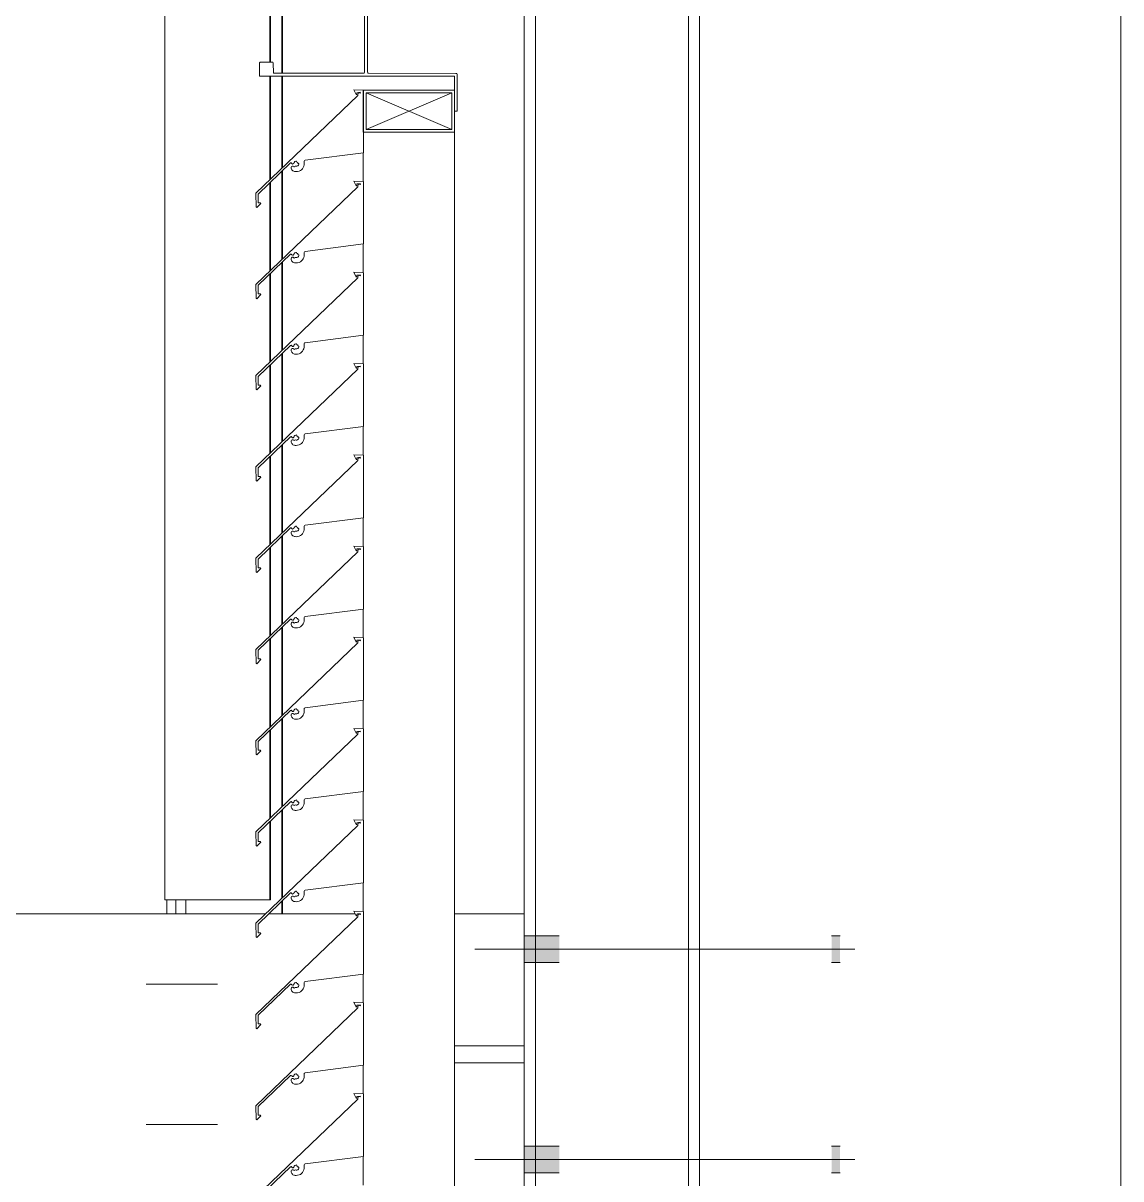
# Model space of a CAD drawing. Header units: millimetres. Extents: x -220592 to 404889, y -217665 to 38245.
# Drawn here: x -985.83 to -978.01, y -1248.78 to -1240.55 of the extents above; entities that cross this region are included whole.
import ezdxf

# ---------------------------------------------------------------- set-up
doc = ezdxf.new("R2010")
doc.units = ezdxf.units.MM
doc.linetypes.add('XKITLINE00', pattern=[0])
doc.linetypes.add('XKITLINE02', pattern=[4, 2, -2])
doc.layers.add('000 - 0_HIDE_OBJ_FRAMING_DEF_SUB_1', color=7, linetype='Continuous')
doc.layers.add('Part', color=7, linetype='Continuous', lineweight=0)

# ---------------------------------------------------------------- blocks, each defined once
blk = doc.blocks.new('*A13471')
at = {"layer": '000 - 0_HIDE_OBJ_FRAMING_DEF_SUB_1', "color": 7, "linetype": 'XKITLINE00', "lineweight": 0}
blk.add_line((-166.903352, 154.690792), (-166.903352, 182.690792), dxfattribs=at)
blk = doc.blocks.new('*A13473')
at = {"layer": '000 - 0_HIDE_OBJ_FRAMING_DEF_SUB_1', "color": 7, "linetype": 'XKITLINE00', "lineweight": 0}
blk.add_line((-166.903357, 154.690792), (-166.903355, 182.690792), dxfattribs=at)
blk = doc.blocks.new('*A14013')
at = {"layer": 'Part', "color": 7, "linetype": 'XKITLINE00', "lineweight": 0}
for p, q in [((-171.648652, 154.556249), (-171.648652, 167.756135)), ((-172.298652, 167.406131), (-172.298652, 167.610427)), ((-172.298652, 166.756131), (-172.298652, 166.960427)), ((-172.298652, 166.106131), (-172.298652, 166.310427)), ((-172.298652, 165.456131), (-172.298652, 165.660427)), ((-172.298652, 164.806131), (-172.298652, 165.010427)), ((-172.298652, 164.156131), (-172.298652, 164.360427)), ((-172.298652, 163.506131), (-172.298652, 163.710427)), ((-172.298652, 162.856131), (-172.298652, 163.060427)), ((-172.298652, 162.206131), (-172.298652, 162.410427)), ((-172.298652, 161.556131), (-172.298652, 161.760427)), ((-172.298652, 160.906131), (-172.298652, 161.110427)), ((-172.298652, 160.256131), (-172.298652, 160.460427))]:
    blk.add_line(p, q, dxfattribs=at)
blk = doc.blocks.new('*A14015')
at = {"layer": '000 - 0_HIDE_OBJ_FRAMING_DEF_SUB_1', "color": 7, "linetype": 'XKITLINE00', "lineweight": 0}
for p, q in [((-173.713199, 162.288511), (-173.713199, 175.088511)), ((-172.87913, 168.176245), (-172.87913, 169.136174)), ((-172.873025, 168.176244), (-172.873025, 169.136166)), ((-172.964598, 168.256119), (-172.964598, 169.056845)), ((-172.958493, 168.256174), (-172.958493, 169.056899)), ((-172.964598, 167.417389), (-172.964598, 168.15626)), ((-172.958493, 167.42325), (-172.958493, 168.156259)), ((-172.87913, 167.499453), (-172.87913, 168.156245)), ((-172.873025, 167.505315), (-172.873025, 168.156244)), ((-172.87913, 166.849453), (-172.87913, 167.478347)), ((-172.873025, 166.855315), (-172.873025, 167.484198)), ((-172.964598, 166.767389), (-172.964598, 167.396435)), ((-172.958493, 166.77325), (-172.958493, 167.402286)), ((-172.87913, 166.199453), (-172.87913, 166.828347)), ((-172.873025, 166.205315), (-172.873025, 166.834198)), ((-172.964598, 166.117389), (-172.964598, 166.746435)), ((-172.958493, 166.12325), (-172.958493, 166.752286)), ((-172.87913, 165.549453), (-172.87913, 166.178347)), ((-172.873025, 165.555315), (-172.873025, 166.184198)), ((-172.964598, 165.467389), (-172.964598, 166.096435)), ((-172.958493, 165.47325), (-172.958493, 166.102286)), ((-172.87913, 164.899453), (-172.87913, 165.528347)), ((-172.873025, 164.905315), (-172.873025, 165.534198)), ((-172.964598, 164.817389), (-172.964598, 165.446435)), ((-172.958493, 164.82325), (-172.958493, 165.452286)), ((-172.87913, 164.249453), (-172.87913, 164.878347)), ((-172.873025, 164.255315), (-172.873025, 164.884198)), ((-172.964598, 164.167389), (-172.964598, 164.796435)), ((-172.958493, 164.17325), (-172.958493, 164.802286)), ((-172.87913, 163.599453), (-172.87913, 164.228347)), ((-172.873025, 163.605315), (-172.873025, 164.234198)), ((-172.964598, 163.517389), (-172.964598, 164.146435)), ((-172.958493, 163.52325), (-172.958493, 164.152286)), ((-172.873025, 162.955315), (-172.873025, 163.584198)), ((-172.958493, 162.87325), (-172.958493, 163.502286)), ((-172.87913, 162.949453), (-172.87913, 163.578347)), ((-172.964598, 162.867389), (-172.964598, 163.496435)), ((-172.87913, 162.299453), (-172.87913, 162.928347)), ((-172.873025, 162.305315), (-172.873025, 162.934198)), ((-172.964598, 162.288511), (-172.964598, 162.846435)), ((-172.958493, 162.288511), (-172.958493, 162.852286)), ((-172.958493, 162.288511), (-173.713199, 162.288511)), ((-173.697937, 162.188511), (-173.697937, 162.288511)), ((-173.633058, 162.188511), (-173.633058, 162.288511)), ((-173.562852, 162.188511), (-173.562852, 162.288511)), ((-172.87913, 162.188511), (-172.87913, 162.278347)), ((-172.873025, 162.188511), (-172.873025, 162.284198))]:
    blk.add_line(p, q, dxfattribs=at)
blk = doc.blocks.new('*A14016')
at = {"layer": '000 - 0_HIDE_OBJ_FRAMING_DEF_SUB_1', "color": 7, "linetype": 'XKITLINE02', "lineweight": 0}
for p, q in [((-173.845266, 161.688511), (-173.366949, 161.688511)), ((-173.814916, 161.688511), (-173.336599, 161.688511))]:
    blk.add_line(p, q, dxfattribs=at)
blk = doc.blocks.new('*A14017')
at = {"layer": '000 - 0_HIDE_OBJ_FRAMING_DEF_SUB_1', "color": 7, "linetype": 'XKITLINE02', "lineweight": 0}
for p, q in [((-173.845266, 160.688498), (-173.366949, 160.688498)), ((-173.814916, 160.688498), (-173.336599, 160.688498))]:
    blk.add_line(p, q, dxfattribs=at)
blk = doc.blocks.new('*A14018')
at = {"layer": '000 - 0_HIDE_OBJ_FRAMING_DEF_SUB_1'}
for points in [[(-170.9034, 161.8435), (-171.1534, 161.8435), (-171.1534, 162.0335), (-170.9034, 162.0335)], [(-170.9034, 161.8435), (-171.1534, 161.8435), (-171.1534, 162.0335), (-170.9034, 162.0335)], [(-168.9034, 161.8435), (-168.9634, 161.8435), (-168.9634, 162.0335), (-168.9034, 162.0335)], [(-168.9034, 161.8435), (-168.9634, 161.8435), (-168.9634, 162.0335), (-168.9034, 162.0335)], [(-170.9034, 160.3435), (-171.1534, 160.3435), (-171.1534, 160.5335), (-170.9034, 160.5335)], [(-170.9034, 160.3435), (-171.1534, 160.3435), (-171.1534, 160.5335), (-170.9034, 160.5335)], [(-168.9034, 160.3435), (-168.9634, 160.3435), (-168.9634, 160.5335), (-168.9034, 160.5335)], [(-168.9034, 160.3435), (-168.9634, 160.3435), (-168.9634, 160.5335), (-168.9034, 160.5335)]]:
    blk.add_hatch(color=7, dxfattribs=at).paths.add_polyline_path(points, flags=17)
at = {"layer": '000 - 0_HIDE_OBJ_FRAMING_DEF_SUB_1', "color": 7, "linetype": 'XKITLINE00', "lineweight": 0}
for p, q in [((-170.9034, 162.0335), (-171.1534, 162.0335)), ((-170.9034, 162.0335), (-171.1534, 162.0335)), ((-168.9034, 162.0335), (-168.9634, 162.0335)), ((-168.9034, 162.0335), (-168.9634, 162.0335)), ((-168.7978, 161.9385), (-171.5034, 161.9385)), ((-168.7978, 161.9385), (-171.5034, 161.9385)), ((-170.9034, 161.8435), (-171.1534, 161.8435)), ((-170.9034, 161.8435), (-171.1534, 161.8435)), ((-168.9034, 161.8435), (-168.9634, 161.8435)), ((-168.9034, 161.8435), (-168.9634, 161.8435)), ((-170.9034, 160.5335), (-171.1534, 160.5335)), ((-170.9034, 160.5335), (-171.1534, 160.5335)), ((-168.9034, 160.5335), (-168.9634, 160.5335)), ((-168.9034, 160.5335), (-168.9634, 160.5335)), ((-168.7978, 160.4385), (-171.5034, 160.4385)), ((-168.7978, 160.4385), (-171.5034, 160.4385)), ((-170.9034, 160.3435), (-171.1534, 160.3435)), ((-170.9034, 160.3435), (-171.1534, 160.3435)), ((-168.9034, 160.3435), (-168.9634, 160.3435)), ((-168.9034, 160.3435), (-168.9634, 160.3435))]:
    blk.add_line(p, q, dxfattribs=at)
blk = doc.blocks.new('*A14019')
at = {"layer": 'Part', "color": 7, "linetype": 'XKITLINE00', "lineweight": 0}
for p, q in [((-171.648652, 161.248511), (-171.153485, 161.248511)), ((-171.648652, 161.128511), (-171.153485, 161.128511))]:
    blk.add_line(p, q, dxfattribs=at)
blk = doc.blocks.new('*A14212')
at = {"layer": '000 - 0_HIDE_OBJ_FRAMING_DEF_SUB_1', "color": 7, "linetype": 'XKITLINE00', "lineweight": 0}
for p, q in [((-171.153485, 182.440805), (-171.153485, 154.940805)), ((-171.073485, 154.940805), (-171.073485, 182.440805)), ((-169.983485, 154.940805), (-169.983485, 182.440805)), ((-169.903485, 158.690805), (-169.903485, 178.690805))]:
    blk.add_line(p, q, dxfattribs=at)
blk = doc.blocks.new('*A14214')
at = {"layer": 'Part', "color": 7, "linetype": 'XKITLINE00', "lineweight": 0}
for p, q in [((-172.338255, 160.868789), (-173.063377, 160.172543)), ((-172.298462, 160.906123), (-172.366148, 160.908745)), ((-172.366148, 160.908745), (-172.350613, 160.875258)), ((-172.350613, 160.875258), (-172.34549, 160.87567)), ((-172.34549, 160.87567), (-172.345361, 160.887861)), ((-172.345361, 160.887861), (-172.320378, 160.891001)), ((-172.335358, 160.887332), (-172.338255, 160.868789)), ((-172.335358, 160.887332), (-172.318342, 160.884428)), ((-172.320378, 160.891001), (-172.318342, 160.884428)), ((-172.298455, 160.460453), (-172.298462, 160.906123)), ((-172.712461, 160.407423), (-172.298455, 160.460453)), ((-173.048341, 160.166176), (-172.817326, 160.387579)), ((-172.817326, 160.387579), (-172.812166, 160.388671)), ((-172.812166, 160.388671), (-172.808512, 160.384044)), ((-172.808512, 160.384044), (-172.804048, 160.38019)), ((-172.804048, 160.38019), (-172.798154, 160.380396)), ((-172.798154, 160.380396), (-172.793971, 160.384553)), ((-172.793971, 160.384553), (-172.790857, 160.392126)), ((-172.790857, 160.392126), (-172.78619, 160.396913)), ((-172.78619, 160.396913), (-172.780114, 160.399703)), ((-172.780114, 160.399703), (-172.773442, 160.400125)), ((-172.773442, 160.400125), (-172.77112, 160.392735)), ((-172.77112, 160.392735), (-172.763955, 160.391791)), ((-172.763955, 160.391791), (-172.765124, 160.384731)), ((-172.765124, 160.384731), (-172.757418, 160.383625)), ((-172.757988, 160.377141), (-172.76079, 160.371267)), ((-172.757418, 160.383625), (-172.757988, 160.377141)), ((-172.722024, 160.36479), (-172.719801, 160.374789)), ((-172.720912, 160.395159), (-172.720672, 160.400681)), ((-172.719426, 160.385025), (-172.720912, 160.395159)), ((-172.720672, 160.400681), (-172.717536, 160.405233)), ((-172.719801, 160.374789), (-172.719426, 160.385025)), ((-172.717536, 160.405233), (-172.712461, 160.407423)), ((-172.810019, 160.362761), (-172.812659, 160.357287)), ((-172.812659, 160.357287), (-172.812163, 160.349517)), ((-172.812163, 160.349517), (-172.810428, 160.344021)), ((-172.810428, 160.344021), (-172.807674, 160.338958)), ((-172.804875, 160.365998), (-172.810019, 160.362761)), ((-172.807674, 160.338958), (-172.804002, 160.334515)), ((-172.798797, 160.36601), (-172.804875, 160.365998)), ((-172.804002, 160.334515), (-172.799549, 160.330857)), ((-172.799549, 160.330857), (-172.794479, 160.328117)), ((-172.793641, 160.362792), (-172.798797, 160.36601)), ((-172.794479, 160.328117), (-172.788978, 160.326398)), ((-172.790699, 160.35732), (-172.793641, 160.362792)), ((-172.788669, 160.362301), (-172.790699, 160.35732)), ((-172.788978, 160.326398), (-172.78325, 160.325762)), ((-172.783858, 160.364708), (-172.788669, 160.362301)), ((-172.77794, 160.363803), (-172.783858, 160.364708)), ((-172.78325, 160.325762), (-172.776451, 160.325664)), ((-172.77144, 160.364147), (-172.77794, 160.363803)), ((-172.776451, 160.325664), (-172.766238, 160.326449)), ((-172.765472, 160.366745), (-172.77144, 160.364147)), ((-172.766238, 160.326449), (-172.756337, 160.329072)), ((-172.76079, 160.371267), (-172.765472, 160.366745)), ((-172.756337, 160.329072), (-172.747074, 160.333445)), ((-172.747074, 160.333445), (-172.738758, 160.339423)), ((-172.738758, 160.339423), (-172.731662, 160.34681)), ((-172.731662, 160.34681), (-172.726022, 160.35536)), ((-172.726022, 160.35536), (-172.722024, 160.36479)), ((-173.063377, 160.172543), (-173.062824, 160.073392)), ((-173.047999, 160.10483), (-173.048341, 160.166176)), ((-173.062824, 160.073392), (-173.058143, 160.070923)), ((-173.058143, 160.070923), (-173.029494, 160.099812)), ((-173.030579, 160.104733), (-173.047999, 160.10483)), ((-173.029494, 160.099812), (-173.030579, 160.104733))]:
    blk.add_line(p, q, dxfattribs=at)
blk = doc.blocks.new('*A14215')
at = {"layer": 'Part', "color": 7, "linetype": 'XKITLINE00', "lineweight": 0}
for p, q in [((-172.298462, 161.556123), (-172.366148, 161.558745)), ((-172.366148, 161.558745), (-172.350613, 161.525258)), ((-172.34549, 161.52567), (-172.345361, 161.537861)), ((-172.345361, 161.537861), (-172.320378, 161.541001)), ((-172.335358, 161.537332), (-172.338255, 161.518789)), ((-172.335358, 161.537332), (-172.318342, 161.534428)), ((-172.320378, 161.541001), (-172.318342, 161.534428)), ((-172.298455, 161.110453), (-172.298462, 161.556123)), ((-172.338255, 161.518789), (-173.063377, 160.822543)), ((-172.350613, 161.525258), (-172.34549, 161.52567)), ((-173.048341, 160.816176), (-172.817326, 161.037579)), ((-172.817326, 161.037579), (-172.812166, 161.038671)), ((-172.812166, 161.038671), (-172.808512, 161.034044)), ((-172.808512, 161.034044), (-172.804048, 161.03019)), ((-172.798154, 161.030396), (-172.793971, 161.034553)), ((-172.793971, 161.034553), (-172.790857, 161.042126)), ((-172.790857, 161.042126), (-172.78619, 161.046913)), ((-172.78619, 161.046913), (-172.780114, 161.049703)), ((-172.780114, 161.049703), (-172.773442, 161.050125)), ((-172.773442, 161.050125), (-172.77112, 161.042735)), ((-172.77112, 161.042735), (-172.763955, 161.041791)), ((-172.763955, 161.041791), (-172.765124, 161.034731)), ((-172.765124, 161.034731), (-172.757418, 161.033625)), ((-172.757418, 161.033625), (-172.757988, 161.027141)), ((-172.720912, 161.045159), (-172.720672, 161.050681)), ((-172.719426, 161.035025), (-172.720912, 161.045159)), ((-172.720672, 161.050681), (-172.717536, 161.055233)), ((-172.719801, 161.024789), (-172.719426, 161.035025)), ((-172.717536, 161.055233), (-172.712461, 161.057423)), ((-172.712461, 161.057423), (-172.298455, 161.110453)), ((-172.810019, 161.012761), (-172.812659, 161.007287)), ((-172.812659, 161.007287), (-172.812163, 160.999517)), ((-172.812163, 160.999517), (-172.810428, 160.994021)), ((-172.810428, 160.994021), (-172.807674, 160.988958)), ((-172.804875, 161.015998), (-172.810019, 161.012761)), ((-172.807674, 160.988958), (-172.804002, 160.984515)), ((-172.798797, 161.01601), (-172.804875, 161.015998)), ((-172.804048, 161.03019), (-172.798154, 161.030396)), ((-172.804002, 160.984515), (-172.799549, 160.980857)), ((-172.799549, 160.980857), (-172.794479, 160.978117)), ((-172.793641, 161.012792), (-172.798797, 161.01601)), ((-172.794479, 160.978117), (-172.788978, 160.976398)), ((-172.790699, 161.00732), (-172.793641, 161.012792)), ((-172.788669, 161.012301), (-172.790699, 161.00732)), ((-172.788978, 160.976398), (-172.78325, 160.975762)), ((-172.783858, 161.014708), (-172.788669, 161.012301)), ((-172.77794, 161.013803), (-172.783858, 161.014708)), ((-172.78325, 160.975762), (-172.776451, 160.975664)), ((-172.77144, 161.014147), (-172.77794, 161.013803)), ((-172.776451, 160.975664), (-172.766238, 160.976449)), ((-172.765472, 161.016745), (-172.77144, 161.014147)), ((-172.766238, 160.976449), (-172.756337, 160.979072)), ((-172.76079, 161.021267), (-172.765472, 161.016745)), ((-172.757988, 161.027141), (-172.76079, 161.021267)), ((-172.756337, 160.979072), (-172.747074, 160.983445)), ((-172.747074, 160.983445), (-172.738758, 160.989423)), ((-172.738758, 160.989423), (-172.731662, 160.99681)), ((-172.731662, 160.99681), (-172.726022, 161.00536)), ((-172.726022, 161.00536), (-172.722024, 161.01479)), ((-172.722024, 161.01479), (-172.719801, 161.024789)), ((-173.063377, 160.822543), (-173.062824, 160.723392)), ((-173.047999, 160.75483), (-173.048341, 160.816176)), ((-173.062824, 160.723392), (-173.058143, 160.720923)), ((-173.058143, 160.720923), (-173.029494, 160.749812)), ((-173.030579, 160.754733), (-173.047999, 160.75483)), ((-173.029494, 160.749812), (-173.030579, 160.754733))]:
    blk.add_line(p, q, dxfattribs=at)
blk = doc.blocks.new('*A14216')
at = {"layer": 'Part', "color": 7, "linetype": 'XKITLINE00', "lineweight": 0}
for p, q in [((-172.298462, 162.206123), (-172.366148, 162.208745)), ((-172.366148, 162.208745), (-172.350613, 162.175258)), ((-172.34549, 162.17567), (-172.345361, 162.187861)), ((-172.345361, 162.187861), (-172.320378, 162.191001)), ((-172.335358, 162.187332), (-172.338255, 162.168789)), ((-172.335358, 162.187332), (-172.318342, 162.184428)), ((-172.320378, 162.191001), (-172.318342, 162.184428)), ((-172.298455, 161.760453), (-172.298462, 162.206123)), ((-172.338255, 162.168789), (-173.063377, 161.472543)), ((-172.350613, 162.175258), (-172.34549, 162.17567)), ((-172.793971, 161.684553), (-172.790857, 161.692126)), ((-172.790857, 161.692126), (-172.78619, 161.696913)), ((-172.78619, 161.696913), (-172.780114, 161.699703)), ((-172.780114, 161.699703), (-172.773442, 161.700125)), ((-172.773442, 161.700125), (-172.77112, 161.692735)), ((-172.77112, 161.692735), (-172.763955, 161.691791)), ((-172.763955, 161.691791), (-172.765124, 161.684731)), ((-172.720912, 161.695159), (-172.720672, 161.700681)), ((-172.719426, 161.685025), (-172.720912, 161.695159)), ((-172.720672, 161.700681), (-172.717536, 161.705233)), ((-172.717536, 161.705233), (-172.712461, 161.707423)), ((-172.712461, 161.707423), (-172.298455, 161.760453)), ((-173.048341, 161.466176), (-172.817326, 161.687579)), ((-172.817326, 161.687579), (-172.812166, 161.688671)), ((-172.810019, 161.662761), (-172.812659, 161.657287)), ((-172.812659, 161.657287), (-172.812163, 161.649517)), ((-172.812166, 161.688671), (-172.808512, 161.684044)), ((-172.812163, 161.649517), (-172.810428, 161.644021)), ((-172.810428, 161.644021), (-172.807674, 161.638958)), ((-172.804875, 161.665998), (-172.810019, 161.662761)), ((-172.808512, 161.684044), (-172.804048, 161.68019)), ((-172.807674, 161.638958), (-172.804002, 161.634515)), ((-172.798797, 161.66601), (-172.804875, 161.665998)), ((-172.804048, 161.68019), (-172.798154, 161.680396)), ((-172.804002, 161.634515), (-172.799549, 161.630857)), ((-172.799549, 161.630857), (-172.794479, 161.628117)), ((-172.793641, 161.662792), (-172.798797, 161.66601)), ((-172.798154, 161.680396), (-172.793971, 161.684553)), ((-172.794479, 161.628117), (-172.788978, 161.626398)), ((-172.790699, 161.65732), (-172.793641, 161.662792)), ((-172.788669, 161.662301), (-172.790699, 161.65732)), ((-172.788978, 161.626398), (-172.78325, 161.625762)), ((-172.783858, 161.664708), (-172.788669, 161.662301)), ((-172.77794, 161.663803), (-172.783858, 161.664708)), ((-172.78325, 161.625762), (-172.776451, 161.625664)), ((-172.77144, 161.664147), (-172.77794, 161.663803)), ((-172.776451, 161.625664), (-172.766238, 161.626449)), ((-172.765472, 161.666745), (-172.77144, 161.664147)), ((-172.766238, 161.626449), (-172.756337, 161.629072)), ((-172.76079, 161.671267), (-172.765472, 161.666745)), ((-172.765124, 161.684731), (-172.757418, 161.683625)), ((-172.757988, 161.677141), (-172.76079, 161.671267)), ((-172.757418, 161.683625), (-172.757988, 161.677141)), ((-172.756337, 161.629072), (-172.747074, 161.633445)), ((-172.747074, 161.633445), (-172.738758, 161.639423)), ((-172.738758, 161.639423), (-172.731662, 161.64681)), ((-172.731662, 161.64681), (-172.726022, 161.65536)), ((-172.726022, 161.65536), (-172.722024, 161.66479)), ((-172.722024, 161.66479), (-172.719801, 161.674789)), ((-172.719801, 161.674789), (-172.719426, 161.685025)), ((-173.063377, 161.472543), (-173.062824, 161.373392)), ((-173.047999, 161.40483), (-173.048341, 161.466176)), ((-173.062824, 161.373392), (-173.058143, 161.370923)), ((-173.058143, 161.370923), (-173.029494, 161.399812)), ((-173.030579, 161.404733), (-173.047999, 161.40483)), ((-173.029494, 161.399812), (-173.030579, 161.404733))]:
    blk.add_line(p, q, dxfattribs=at)
blk = doc.blocks.new('*A14217')
at = {"layer": 'Part', "color": 7, "linetype": 'XKITLINE00', "lineweight": 0}
for p, q in [((-172.298462, 162.856123), (-172.366148, 162.858745)), ((-172.366148, 162.858745), (-172.350613, 162.825258)), ((-172.298455, 162.410453), (-172.298462, 162.856123)), ((-172.338255, 162.818789), (-173.063377, 162.122543)), ((-172.350613, 162.825258), (-172.34549, 162.82567)), ((-172.34549, 162.82567), (-172.345361, 162.837861)), ((-172.345361, 162.837861), (-172.320378, 162.841001)), ((-172.335358, 162.837332), (-172.338255, 162.818789)), ((-172.335358, 162.837332), (-172.318342, 162.834428)), ((-172.320378, 162.841001), (-172.318342, 162.834428)), ((-172.78619, 162.346913), (-172.780114, 162.349703)), ((-172.780114, 162.349703), (-172.773442, 162.350125)), ((-172.773442, 162.350125), (-172.77112, 162.342735)), ((-172.720912, 162.345159), (-172.720672, 162.350681)), ((-172.720672, 162.350681), (-172.717536, 162.355233)), ((-172.717536, 162.355233), (-172.712461, 162.357423)), ((-172.712461, 162.357423), (-172.298455, 162.410453)), ((-173.048341, 162.116176), (-172.817326, 162.337579)), ((-172.817326, 162.337579), (-172.812166, 162.338671)), ((-172.810019, 162.312761), (-172.812659, 162.307287)), ((-172.812659, 162.307287), (-172.812163, 162.299517)), ((-172.812166, 162.338671), (-172.808512, 162.334044)), ((-172.812163, 162.299517), (-172.810428, 162.294021)), ((-172.810428, 162.294021), (-172.807674, 162.288958)), ((-172.804875, 162.315998), (-172.810019, 162.312761)), ((-172.808512, 162.334044), (-172.804048, 162.33019)), ((-172.807674, 162.288958), (-172.804002, 162.284515)), ((-172.798797, 162.31601), (-172.804875, 162.315998)), ((-172.804048, 162.33019), (-172.798154, 162.330396)), ((-172.804002, 162.284515), (-172.799549, 162.280857)), ((-172.799549, 162.280857), (-172.794479, 162.278117)), ((-172.793641, 162.312792), (-172.798797, 162.31601)), ((-172.798154, 162.330396), (-172.793971, 162.334553)), ((-172.794479, 162.278117), (-172.788978, 162.276398)), ((-172.793971, 162.334553), (-172.790857, 162.342126)), ((-172.790699, 162.30732), (-172.793641, 162.312792)), ((-172.790857, 162.342126), (-172.78619, 162.346913)), ((-172.788669, 162.312301), (-172.790699, 162.30732)), ((-172.788978, 162.276398), (-172.78325, 162.275762)), ((-172.783858, 162.314708), (-172.788669, 162.312301)), ((-172.77794, 162.313803), (-172.783858, 162.314708)), ((-172.78325, 162.275762), (-172.776451, 162.275664)), ((-172.77144, 162.314147), (-172.77794, 162.313803)), ((-172.776451, 162.275664), (-172.766238, 162.276449)), ((-172.765472, 162.316745), (-172.77144, 162.314147)), ((-172.77112, 162.342735), (-172.763955, 162.341791)), ((-172.766238, 162.276449), (-172.756337, 162.279072)), ((-172.76079, 162.321267), (-172.765472, 162.316745)), ((-172.763955, 162.341791), (-172.765124, 162.334731)), ((-172.765124, 162.334731), (-172.757418, 162.333625)), ((-172.757988, 162.327141), (-172.76079, 162.321267)), ((-172.757418, 162.333625), (-172.757988, 162.327141)), ((-172.756337, 162.279072), (-172.747074, 162.283445)), ((-172.747074, 162.283445), (-172.738758, 162.289423)), ((-172.738758, 162.289423), (-172.731662, 162.29681)), ((-172.731662, 162.29681), (-172.726022, 162.30536)), ((-172.726022, 162.30536), (-172.722024, 162.31479)), ((-172.722024, 162.31479), (-172.719801, 162.324789)), ((-172.719426, 162.335025), (-172.720912, 162.345159)), ((-172.719801, 162.324789), (-172.719426, 162.335025)), ((-173.063377, 162.122543), (-173.062824, 162.023392)), ((-173.047999, 162.05483), (-173.048341, 162.116176)), ((-173.062824, 162.023392), (-173.058143, 162.020923)), ((-173.058143, 162.020923), (-173.029494, 162.049812)), ((-173.030579, 162.054733), (-173.047999, 162.05483)), ((-173.029494, 162.049812), (-173.030579, 162.054733))]:
    blk.add_line(p, q, dxfattribs=at)
blk = doc.blocks.new('*A14218')
at = {"layer": 'Part', "color": 7, "linetype": 'XKITLINE00', "lineweight": 0}
for p, q in [((-172.298462, 163.506123), (-172.366148, 163.508745)), ((-172.366148, 163.508745), (-172.350613, 163.475258)), ((-172.298455, 163.060453), (-172.298462, 163.506123)), ((-172.338255, 163.468789), (-173.063377, 162.772543)), ((-172.350613, 163.475258), (-172.34549, 163.47567)), ((-172.34549, 163.47567), (-172.345361, 163.487861)), ((-172.345361, 163.487861), (-172.320378, 163.491001)), ((-172.335358, 163.487332), (-172.338255, 163.468789)), ((-172.335358, 163.487332), (-172.318342, 163.484428)), ((-172.320378, 163.491001), (-172.318342, 163.484428)), ((-172.712461, 163.007423), (-172.298455, 163.060453)), ((-173.048341, 162.766176), (-172.817326, 162.987579)), ((-172.817326, 162.987579), (-172.812166, 162.988671)), ((-172.810019, 162.962761), (-172.812659, 162.957287)), ((-172.812659, 162.957287), (-172.812163, 162.949517)), ((-172.812166, 162.988671), (-172.808512, 162.984044)), ((-172.812163, 162.949517), (-172.810428, 162.944021)), ((-172.810428, 162.944021), (-172.807674, 162.938958)), ((-172.804875, 162.965998), (-172.810019, 162.962761)), ((-172.808512, 162.984044), (-172.804048, 162.98019)), ((-172.807674, 162.938958), (-172.804002, 162.934515)), ((-172.798797, 162.96601), (-172.804875, 162.965998)), ((-172.804048, 162.98019), (-172.798154, 162.980396)), ((-172.804002, 162.934515), (-172.799549, 162.930857)), ((-172.799549, 162.930857), (-172.794479, 162.928117)), ((-172.793641, 162.962792), (-172.798797, 162.96601)), ((-172.798154, 162.980396), (-172.793971, 162.984553)), ((-172.794479, 162.928117), (-172.788978, 162.926398)), ((-172.793971, 162.984553), (-172.790857, 162.992126)), ((-172.790699, 162.95732), (-172.793641, 162.962792)), ((-172.790857, 162.992126), (-172.78619, 162.996913)), ((-172.788669, 162.962301), (-172.790699, 162.95732)), ((-172.788978, 162.926398), (-172.78325, 162.925762)), ((-172.783858, 162.964708), (-172.788669, 162.962301)), ((-172.78619, 162.996913), (-172.780114, 162.999703)), ((-172.77794, 162.963803), (-172.783858, 162.964708)), ((-172.78325, 162.925762), (-172.776451, 162.925664)), ((-172.780114, 162.999703), (-172.773442, 163.000125)), ((-172.77144, 162.964147), (-172.77794, 162.963803)), ((-172.776451, 162.925664), (-172.766238, 162.926449)), ((-172.773442, 163.000125), (-172.77112, 162.992735)), ((-172.765472, 162.966745), (-172.77144, 162.964147)), ((-172.77112, 162.992735), (-172.763955, 162.991791)), ((-172.766238, 162.926449), (-172.756337, 162.929072)), ((-172.76079, 162.971267), (-172.765472, 162.966745)), ((-172.763955, 162.991791), (-172.765124, 162.984731)), ((-172.765124, 162.984731), (-172.757418, 162.983625)), ((-172.757988, 162.977141), (-172.76079, 162.971267)), ((-172.757418, 162.983625), (-172.757988, 162.977141)), ((-172.756337, 162.929072), (-172.747074, 162.933445)), ((-172.747074, 162.933445), (-172.738758, 162.939423)), ((-172.738758, 162.939423), (-172.731662, 162.94681)), ((-172.731662, 162.94681), (-172.726022, 162.95536)), ((-172.726022, 162.95536), (-172.722024, 162.96479)), ((-172.722024, 162.96479), (-172.719801, 162.974789)), ((-172.720912, 162.995159), (-172.720672, 163.000681)), ((-172.719426, 162.985025), (-172.720912, 162.995159)), ((-172.720672, 163.000681), (-172.717536, 163.005233)), ((-172.719801, 162.974789), (-172.719426, 162.985025)), ((-172.717536, 163.005233), (-172.712461, 163.007423)), ((-173.063377, 162.772543), (-173.062824, 162.673392)), ((-173.047999, 162.70483), (-173.048341, 162.766176)), ((-173.058143, 162.670923), (-173.029494, 162.699812)), ((-173.030579, 162.704733), (-173.047999, 162.70483)), ((-173.029494, 162.699812), (-173.030579, 162.704733)), ((-173.062824, 162.673392), (-173.058143, 162.670923))]:
    blk.add_line(p, q, dxfattribs=at)
blk = doc.blocks.new('*A14219')
at = {"layer": 'Part', "color": 7, "linetype": 'XKITLINE00', "lineweight": 0}
for p, q in [((-172.338255, 164.118789), (-173.063377, 163.422543)), ((-172.298462, 164.156123), (-172.366148, 164.158745)), ((-172.366148, 164.158745), (-172.350613, 164.125258)), ((-172.350613, 164.125258), (-172.34549, 164.12567)), ((-172.34549, 164.12567), (-172.345361, 164.137861)), ((-172.345361, 164.137861), (-172.320378, 164.141001)), ((-172.335358, 164.137332), (-172.338255, 164.118789)), ((-172.335358, 164.137332), (-172.318342, 164.134428)), ((-172.320378, 164.141001), (-172.318342, 164.134428)), ((-172.298455, 163.710453), (-172.298462, 164.156123)), ((-172.712461, 163.657423), (-172.298455, 163.710453)), ((-173.048341, 163.416176), (-172.817326, 163.637579)), ((-172.817326, 163.637579), (-172.812166, 163.638671)), ((-172.810019, 163.612761), (-172.812659, 163.607287)), ((-172.812659, 163.607287), (-172.812163, 163.599517)), ((-172.812166, 163.638671), (-172.808512, 163.634044)), ((-172.812163, 163.599517), (-172.810428, 163.594021)), ((-172.810428, 163.594021), (-172.807674, 163.588958)), ((-172.804875, 163.615998), (-172.810019, 163.612761)), ((-172.808512, 163.634044), (-172.804048, 163.63019)), ((-172.807674, 163.588958), (-172.804002, 163.584515)), ((-172.798797, 163.61601), (-172.804875, 163.615998)), ((-172.804048, 163.63019), (-172.798154, 163.630396)), ((-172.804002, 163.584515), (-172.799549, 163.580857)), ((-172.793641, 163.612792), (-172.798797, 163.61601)), ((-172.798154, 163.630396), (-172.793971, 163.634553)), ((-172.793971, 163.634553), (-172.790857, 163.642126)), ((-172.790699, 163.60732), (-172.793641, 163.612792)), ((-172.790857, 163.642126), (-172.78619, 163.646913)), ((-172.788669, 163.612301), (-172.790699, 163.60732)), ((-172.783858, 163.614708), (-172.788669, 163.612301)), ((-172.78619, 163.646913), (-172.780114, 163.649703)), ((-172.77794, 163.613803), (-172.783858, 163.614708)), ((-172.780114, 163.649703), (-172.773442, 163.650125)), ((-172.77144, 163.614147), (-172.77794, 163.613803)), ((-172.773442, 163.650125), (-172.77112, 163.642735)), ((-172.765472, 163.616745), (-172.77144, 163.614147)), ((-172.77112, 163.642735), (-172.763955, 163.641791)), ((-172.76079, 163.621267), (-172.765472, 163.616745)), ((-172.763955, 163.641791), (-172.765124, 163.634731)), ((-172.765124, 163.634731), (-172.757418, 163.633625)), ((-172.757988, 163.627141), (-172.76079, 163.621267)), ((-172.757418, 163.633625), (-172.757988, 163.627141)), ((-172.747074, 163.583445), (-172.738758, 163.589423)), ((-172.738758, 163.589423), (-172.731662, 163.59681)), ((-172.731662, 163.59681), (-172.726022, 163.60536)), ((-172.726022, 163.60536), (-172.722024, 163.61479)), ((-172.722024, 163.61479), (-172.719801, 163.624789)), ((-172.720912, 163.645159), (-172.720672, 163.650681)), ((-172.719426, 163.635025), (-172.720912, 163.645159)), ((-172.720672, 163.650681), (-172.717536, 163.655233)), ((-172.719801, 163.624789), (-172.719426, 163.635025)), ((-172.717536, 163.655233), (-172.712461, 163.657423)), ((-172.799549, 163.580857), (-172.794479, 163.578117)), ((-172.794479, 163.578117), (-172.788978, 163.576398)), ((-172.788978, 163.576398), (-172.78325, 163.575762)), ((-172.78325, 163.575762), (-172.776451, 163.575664)), ((-172.776451, 163.575664), (-172.766238, 163.576449)), ((-172.766238, 163.576449), (-172.756337, 163.579072)), ((-172.756337, 163.579072), (-172.747074, 163.583445)), ((-173.063377, 163.422543), (-173.062824, 163.323392)), ((-173.058143, 163.320923), (-173.029494, 163.349812)), ((-173.047999, 163.35483), (-173.048341, 163.416176)), ((-173.030579, 163.354733), (-173.047999, 163.35483)), ((-173.029494, 163.349812), (-173.030579, 163.354733)), ((-173.062824, 163.323392), (-173.058143, 163.320923))]:
    blk.add_line(p, q, dxfattribs=at)
blk = doc.blocks.new('*A14220')
at = {"layer": 'Part', "color": 7, "linetype": 'XKITLINE00', "lineweight": 0}
for p, q in [((-172.338255, 164.768789), (-173.063377, 164.072543)), ((-172.298462, 164.806123), (-172.366148, 164.808745)), ((-172.366148, 164.808745), (-172.350613, 164.775258)), ((-172.350613, 164.775258), (-172.34549, 164.77567)), ((-172.34549, 164.77567), (-172.345361, 164.787861)), ((-172.345361, 164.787861), (-172.320378, 164.791001)), ((-172.335358, 164.787332), (-172.338255, 164.768789)), ((-172.335358, 164.787332), (-172.318342, 164.784428)), ((-172.320378, 164.791001), (-172.318342, 164.784428)), ((-172.298455, 164.360453), (-172.298462, 164.806123)), ((-172.712461, 164.307423), (-172.298455, 164.360453)), ((-173.048341, 164.066176), (-172.817326, 164.287579)), ((-172.817326, 164.287579), (-172.812166, 164.288671)), ((-172.810019, 164.262761), (-172.812659, 164.257287)), ((-172.812659, 164.257287), (-172.812163, 164.249517)), ((-172.812166, 164.288671), (-172.808512, 164.284044)), ((-172.812163, 164.249517), (-172.810428, 164.244021)), ((-172.810428, 164.244021), (-172.807674, 164.238958)), ((-172.804875, 164.265998), (-172.810019, 164.262761)), ((-172.808512, 164.284044), (-172.804048, 164.28019)), ((-172.798797, 164.26601), (-172.804875, 164.265998)), ((-172.804048, 164.28019), (-172.798154, 164.280396)), ((-172.793641, 164.262792), (-172.798797, 164.26601)), ((-172.798154, 164.280396), (-172.793971, 164.284553)), ((-172.793971, 164.284553), (-172.790857, 164.292126)), ((-172.790699, 164.25732), (-172.793641, 164.262792)), ((-172.790857, 164.292126), (-172.78619, 164.296913)), ((-172.788669, 164.262301), (-172.790699, 164.25732)), ((-172.783858, 164.264708), (-172.788669, 164.262301)), ((-172.78619, 164.296913), (-172.780114, 164.299703)), ((-172.77794, 164.263803), (-172.783858, 164.264708)), ((-172.780114, 164.299703), (-172.773442, 164.300125)), ((-172.77144, 164.264147), (-172.77794, 164.263803)), ((-172.773442, 164.300125), (-172.77112, 164.292735)), ((-172.765472, 164.266745), (-172.77144, 164.264147)), ((-172.77112, 164.292735), (-172.763955, 164.291791)), ((-172.76079, 164.271267), (-172.765472, 164.266745)), ((-172.763955, 164.291791), (-172.765124, 164.284731)), ((-172.765124, 164.284731), (-172.757418, 164.283625)), ((-172.757988, 164.277141), (-172.76079, 164.271267)), ((-172.757418, 164.283625), (-172.757988, 164.277141)), ((-172.738758, 164.239423), (-172.731662, 164.24681)), ((-172.731662, 164.24681), (-172.726022, 164.25536)), ((-172.726022, 164.25536), (-172.722024, 164.26479)), ((-172.722024, 164.26479), (-172.719801, 164.274789)), ((-172.720912, 164.295159), (-172.720672, 164.300681)), ((-172.719426, 164.285025), (-172.720912, 164.295159)), ((-172.720672, 164.300681), (-172.717536, 164.305233)), ((-172.719801, 164.274789), (-172.719426, 164.285025)), ((-172.717536, 164.305233), (-172.712461, 164.307423)), ((-172.807674, 164.238958), (-172.804002, 164.234515)), ((-172.804002, 164.234515), (-172.799549, 164.230857)), ((-172.799549, 164.230857), (-172.794479, 164.228117)), ((-172.794479, 164.228117), (-172.788978, 164.226398)), ((-172.788978, 164.226398), (-172.78325, 164.225762)), ((-172.78325, 164.225762), (-172.776451, 164.225664)), ((-172.776451, 164.225664), (-172.766238, 164.226449)), ((-172.766238, 164.226449), (-172.756337, 164.229072)), ((-172.756337, 164.229072), (-172.747074, 164.233445)), ((-172.747074, 164.233445), (-172.738758, 164.239423)), ((-173.063377, 164.072543), (-173.062824, 163.973392)), ((-173.058143, 163.970923), (-173.029494, 163.999812)), ((-173.047999, 164.00483), (-173.048341, 164.066176)), ((-173.030579, 164.004733), (-173.047999, 164.00483)), ((-173.029494, 163.999812), (-173.030579, 164.004733)), ((-173.062824, 163.973392), (-173.058143, 163.970923))]:
    blk.add_line(p, q, dxfattribs=at)
blk = doc.blocks.new('*A14221')
at = {"layer": 'Part', "color": 7, "linetype": 'XKITLINE00', "lineweight": 0}
for p, q in [((-172.338255, 165.418789), (-173.063377, 164.722543)), ((-172.298462, 165.456123), (-172.366148, 165.458745)), ((-172.366148, 165.458745), (-172.350613, 165.425258)), ((-172.350613, 165.425258), (-172.34549, 165.42567)), ((-172.34549, 165.42567), (-172.345361, 165.437861)), ((-172.345361, 165.437861), (-172.320378, 165.441001)), ((-172.335358, 165.437332), (-172.338255, 165.418789)), ((-172.335358, 165.437332), (-172.318342, 165.434428)), ((-172.320378, 165.441001), (-172.318342, 165.434428)), ((-172.298455, 165.010453), (-172.298462, 165.456123)), ((-172.712461, 164.957423), (-172.298455, 165.010453)), ((-173.048341, 164.716176), (-172.817326, 164.937579)), ((-172.817326, 164.937579), (-172.812166, 164.938671)), ((-172.810019, 164.912761), (-172.812659, 164.907287)), ((-172.812659, 164.907287), (-172.812163, 164.899517)), ((-172.812166, 164.938671), (-172.808512, 164.934044)), ((-172.804875, 164.915998), (-172.810019, 164.912761)), ((-172.808512, 164.934044), (-172.804048, 164.93019)), ((-172.798797, 164.91601), (-172.804875, 164.915998)), ((-172.804048, 164.93019), (-172.798154, 164.930396)), ((-172.793641, 164.912792), (-172.798797, 164.91601)), ((-172.798154, 164.930396), (-172.793971, 164.934553)), ((-172.793971, 164.934553), (-172.790857, 164.942126)), ((-172.790699, 164.90732), (-172.793641, 164.912792)), ((-172.790857, 164.942126), (-172.78619, 164.946913)), ((-172.788669, 164.912301), (-172.790699, 164.90732)), ((-172.783858, 164.914708), (-172.788669, 164.912301)), ((-172.78619, 164.946913), (-172.780114, 164.949703)), ((-172.77794, 164.913803), (-172.783858, 164.914708)), ((-172.780114, 164.949703), (-172.773442, 164.950125)), ((-172.77144, 164.914147), (-172.77794, 164.913803)), ((-172.773442, 164.950125), (-172.77112, 164.942735)), ((-172.765472, 164.916745), (-172.77144, 164.914147)), ((-172.77112, 164.942735), (-172.763955, 164.941791)), ((-172.76079, 164.921267), (-172.765472, 164.916745)), ((-172.763955, 164.941791), (-172.765124, 164.934731)), ((-172.765124, 164.934731), (-172.757418, 164.933625)), ((-172.757988, 164.927141), (-172.76079, 164.921267)), ((-172.757418, 164.933625), (-172.757988, 164.927141)), ((-172.731662, 164.89681), (-172.726022, 164.90536)), ((-172.726022, 164.90536), (-172.722024, 164.91479)), ((-172.722024, 164.91479), (-172.719801, 164.924789)), ((-172.720912, 164.945159), (-172.720672, 164.950681)), ((-172.719426, 164.935025), (-172.720912, 164.945159)), ((-172.720672, 164.950681), (-172.717536, 164.955233)), ((-172.719801, 164.924789), (-172.719426, 164.935025)), ((-172.717536, 164.955233), (-172.712461, 164.957423)), ((-172.812163, 164.899517), (-172.810428, 164.894021)), ((-172.810428, 164.894021), (-172.807674, 164.888958)), ((-172.807674, 164.888958), (-172.804002, 164.884515)), ((-172.804002, 164.884515), (-172.799549, 164.880857)), ((-172.799549, 164.880857), (-172.794479, 164.878117)), ((-172.794479, 164.878117), (-172.788978, 164.876398)), ((-172.788978, 164.876398), (-172.78325, 164.875762)), ((-172.78325, 164.875762), (-172.776451, 164.875664)), ((-172.776451, 164.875664), (-172.766238, 164.876449)), ((-172.766238, 164.876449), (-172.756337, 164.879072)), ((-172.756337, 164.879072), (-172.747074, 164.883445)), ((-172.747074, 164.883445), (-172.738758, 164.889423)), ((-172.738758, 164.889423), (-172.731662, 164.89681)), ((-173.063377, 164.722543), (-173.062824, 164.623392)), ((-173.047999, 164.65483), (-173.048341, 164.716176)), ((-173.030579, 164.654733), (-173.047999, 164.65483)), ((-173.029494, 164.649812), (-173.030579, 164.654733)), ((-173.062824, 164.623392), (-173.058143, 164.620923)), ((-173.058143, 164.620923), (-173.029494, 164.649812))]:
    blk.add_line(p, q, dxfattribs=at)
blk = doc.blocks.new('*A14222')
at = {"layer": 'Part', "color": 7, "linetype": 'XKITLINE00', "lineweight": 0}
for p, q in [((-172.338255, 166.068789), (-173.063377, 165.372543)), ((-172.298462, 166.106123), (-172.366148, 166.108745)), ((-172.366148, 166.108745), (-172.350613, 166.075258)), ((-172.350613, 166.075258), (-172.34549, 166.07567)), ((-172.34549, 166.07567), (-172.345361, 166.087861)), ((-172.345361, 166.087861), (-172.320378, 166.091001)), ((-172.335358, 166.087332), (-172.338255, 166.068789)), ((-172.335358, 166.087332), (-172.318342, 166.084428)), ((-172.320378, 166.091001), (-172.318342, 166.084428)), ((-172.298455, 165.660453), (-172.298462, 166.106123)), ((-172.712461, 165.607423), (-172.298455, 165.660453)), ((-173.048341, 165.366176), (-172.817326, 165.587579)), ((-172.817326, 165.587579), (-172.812166, 165.588671)), ((-172.810019, 165.562761), (-172.812659, 165.557287)), ((-172.812166, 165.588671), (-172.808512, 165.584044)), ((-172.804875, 165.565998), (-172.810019, 165.562761)), ((-172.808512, 165.584044), (-172.804048, 165.58019)), ((-172.798797, 165.56601), (-172.804875, 165.565998)), ((-172.804048, 165.58019), (-172.798154, 165.580396)), ((-172.793641, 165.562792), (-172.798797, 165.56601)), ((-172.798154, 165.580396), (-172.793971, 165.584553)), ((-172.793971, 165.584553), (-172.790857, 165.592126)), ((-172.790699, 165.55732), (-172.793641, 165.562792)), ((-172.790857, 165.592126), (-172.78619, 165.596913)), ((-172.788669, 165.562301), (-172.790699, 165.55732)), ((-172.783858, 165.564708), (-172.788669, 165.562301)), ((-172.78619, 165.596913), (-172.780114, 165.599703)), ((-172.77794, 165.563803), (-172.783858, 165.564708)), ((-172.780114, 165.599703), (-172.773442, 165.600125)), ((-172.77144, 165.564147), (-172.77794, 165.563803)), ((-172.773442, 165.600125), (-172.77112, 165.592735)), ((-172.765472, 165.566745), (-172.77144, 165.564147)), ((-172.77112, 165.592735), (-172.763955, 165.591791)), ((-172.76079, 165.571267), (-172.765472, 165.566745)), ((-172.763955, 165.591791), (-172.765124, 165.584731)), ((-172.765124, 165.584731), (-172.757418, 165.583625)), ((-172.757988, 165.577141), (-172.76079, 165.571267)), ((-172.757418, 165.583625), (-172.757988, 165.577141)), ((-172.726022, 165.55536), (-172.722024, 165.56479)), ((-172.722024, 165.56479), (-172.719801, 165.574789)), ((-172.720912, 165.595159), (-172.720672, 165.600681)), ((-172.719426, 165.585025), (-172.720912, 165.595159)), ((-172.720672, 165.600681), (-172.717536, 165.605233)), ((-172.719801, 165.574789), (-172.719426, 165.585025)), ((-172.717536, 165.605233), (-172.712461, 165.607423)), ((-172.812659, 165.557287), (-172.812163, 165.549517)), ((-172.812163, 165.549517), (-172.810428, 165.544021)), ((-172.810428, 165.544021), (-172.807674, 165.538958)), ((-172.807674, 165.538958), (-172.804002, 165.534515)), ((-172.804002, 165.534515), (-172.799549, 165.530857)), ((-172.799549, 165.530857), (-172.794479, 165.528117)), ((-172.794479, 165.528117), (-172.788978, 165.526398)), ((-172.788978, 165.526398), (-172.78325, 165.525762)), ((-172.78325, 165.525762), (-172.776451, 165.525664)), ((-172.776451, 165.525664), (-172.766238, 165.526449)), ((-172.766238, 165.526449), (-172.756337, 165.529072)), ((-172.756337, 165.529072), (-172.747074, 165.533445)), ((-172.747074, 165.533445), (-172.738758, 165.539423)), ((-172.738758, 165.539423), (-172.731662, 165.54681)), ((-172.731662, 165.54681), (-172.726022, 165.55536)), ((-173.063377, 165.372543), (-173.062824, 165.273392)), ((-173.047999, 165.30483), (-173.048341, 165.366176)), ((-173.062824, 165.273392), (-173.058143, 165.270923)), ((-173.058143, 165.270923), (-173.029494, 165.299812)), ((-173.030579, 165.304733), (-173.047999, 165.30483)), ((-173.029494, 165.299812), (-173.030579, 165.304733))]:
    blk.add_line(p, q, dxfattribs=at)
blk = doc.blocks.new('*A14223')
at = {"layer": 'Part', "color": 7, "linetype": 'XKITLINE00', "lineweight": 0}
for p, q in [((-172.338255, 166.718789), (-173.063377, 166.022543)), ((-172.298462, 166.756123), (-172.366148, 166.758745)), ((-172.366148, 166.758745), (-172.350613, 166.725258)), ((-172.350613, 166.725258), (-172.34549, 166.72567)), ((-172.34549, 166.72567), (-172.345361, 166.737861)), ((-172.345361, 166.737861), (-172.320378, 166.741001)), ((-172.335358, 166.737332), (-172.338255, 166.718789)), ((-172.335358, 166.737332), (-172.318342, 166.734428)), ((-172.320378, 166.741001), (-172.318342, 166.734428)), ((-172.298455, 166.310453), (-172.298462, 166.756123)), ((-172.712461, 166.257423), (-172.298455, 166.310453)), ((-173.048341, 166.016176), (-172.817326, 166.237579)), ((-172.817326, 166.237579), (-172.812166, 166.238671)), ((-172.812166, 166.238671), (-172.808512, 166.234044)), ((-172.808512, 166.234044), (-172.804048, 166.23019)), ((-172.804048, 166.23019), (-172.798154, 166.230396)), ((-172.798154, 166.230396), (-172.793971, 166.234553)), ((-172.793971, 166.234553), (-172.790857, 166.242126)), ((-172.790857, 166.242126), (-172.78619, 166.246913)), ((-172.78619, 166.246913), (-172.780114, 166.249703)), ((-172.780114, 166.249703), (-172.773442, 166.250125)), ((-172.773442, 166.250125), (-172.77112, 166.242735)), ((-172.77112, 166.242735), (-172.763955, 166.241791)), ((-172.76079, 166.221267), (-172.765472, 166.216745)), ((-172.763955, 166.241791), (-172.765124, 166.234731)), ((-172.765124, 166.234731), (-172.757418, 166.233625)), ((-172.757988, 166.227141), (-172.76079, 166.221267)), ((-172.757418, 166.233625), (-172.757988, 166.227141)), ((-172.722024, 166.21479), (-172.719801, 166.224789)), ((-172.720912, 166.245159), (-172.720672, 166.250681)), ((-172.719426, 166.235025), (-172.720912, 166.245159)), ((-172.720672, 166.250681), (-172.717536, 166.255233)), ((-172.719801, 166.224789), (-172.719426, 166.235025)), ((-172.717536, 166.255233), (-172.712461, 166.257423)), ((-172.810019, 166.212761), (-172.812659, 166.207287)), ((-172.812659, 166.207287), (-172.812163, 166.199517)), ((-172.812163, 166.199517), (-172.810428, 166.194021)), ((-172.810428, 166.194021), (-172.807674, 166.188958)), ((-172.804875, 166.215998), (-172.810019, 166.212761)), ((-172.807674, 166.188958), (-172.804002, 166.184515)), ((-172.798797, 166.21601), (-172.804875, 166.215998)), ((-172.804002, 166.184515), (-172.799549, 166.180857)), ((-172.799549, 166.180857), (-172.794479, 166.178117)), ((-172.793641, 166.212792), (-172.798797, 166.21601)), ((-172.794479, 166.178117), (-172.788978, 166.176398)), ((-172.790699, 166.20732), (-172.793641, 166.212792)), ((-172.788669, 166.212301), (-172.790699, 166.20732)), ((-172.788978, 166.176398), (-172.78325, 166.175762)), ((-172.783858, 166.214708), (-172.788669, 166.212301)), ((-172.77794, 166.213803), (-172.783858, 166.214708)), ((-172.78325, 166.175762), (-172.776451, 166.175664)), ((-172.77144, 166.214147), (-172.77794, 166.213803)), ((-172.776451, 166.175664), (-172.766238, 166.176449)), ((-172.765472, 166.216745), (-172.77144, 166.214147)), ((-172.766238, 166.176449), (-172.756337, 166.179072)), ((-172.756337, 166.179072), (-172.747074, 166.183445)), ((-172.747074, 166.183445), (-172.738758, 166.189423)), ((-172.738758, 166.189423), (-172.731662, 166.19681)), ((-172.731662, 166.19681), (-172.726022, 166.20536)), ((-172.726022, 166.20536), (-172.722024, 166.21479)), ((-173.063377, 166.022543), (-173.062824, 165.923392)), ((-173.047999, 165.95483), (-173.048341, 166.016176)), ((-173.062824, 165.923392), (-173.058143, 165.920923)), ((-173.058143, 165.920923), (-173.029494, 165.949812)), ((-173.030579, 165.954733), (-173.047999, 165.95483)), ((-173.029494, 165.949812), (-173.030579, 165.954733))]:
    blk.add_line(p, q, dxfattribs=at)
blk = doc.blocks.new('*A14224')
at = {"layer": 'Part', "color": 7, "linetype": 'XKITLINE00', "lineweight": 0}
for p, q in [((-172.298462, 167.406123), (-172.366148, 167.408745)), ((-172.366148, 167.408745), (-172.350613, 167.375258)), ((-172.350613, 167.375258), (-172.34549, 167.37567)), ((-172.34549, 167.37567), (-172.345361, 167.387861)), ((-172.345361, 167.387861), (-172.320378, 167.391001)), ((-172.335358, 167.387332), (-172.338255, 167.368789)), ((-172.335358, 167.387332), (-172.318342, 167.384428)), ((-172.320378, 167.391001), (-172.318342, 167.384428)), ((-172.298455, 166.960453), (-172.298462, 167.406123)), ((-172.338255, 167.368789), (-173.063377, 166.672543)), ((-172.712461, 166.907423), (-172.298455, 166.960453)), ((-173.048341, 166.666176), (-172.817326, 166.887579)), ((-172.817326, 166.887579), (-172.812166, 166.888671)), ((-172.812166, 166.888671), (-172.808512, 166.884044)), ((-172.808512, 166.884044), (-172.804048, 166.88019)), ((-172.804048, 166.88019), (-172.798154, 166.880396)), ((-172.798154, 166.880396), (-172.793971, 166.884553)), ((-172.793971, 166.884553), (-172.790857, 166.892126)), ((-172.790857, 166.892126), (-172.78619, 166.896913)), ((-172.78619, 166.896913), (-172.780114, 166.899703)), ((-172.780114, 166.899703), (-172.773442, 166.900125)), ((-172.773442, 166.900125), (-172.77112, 166.892735)), ((-172.77112, 166.892735), (-172.763955, 166.891791)), ((-172.763955, 166.891791), (-172.765124, 166.884731)), ((-172.765124, 166.884731), (-172.757418, 166.883625)), ((-172.757418, 166.883625), (-172.757988, 166.877141)), ((-172.720912, 166.895159), (-172.720672, 166.900681)), ((-172.719426, 166.885025), (-172.720912, 166.895159)), ((-172.720672, 166.900681), (-172.717536, 166.905233)), ((-172.719801, 166.874789), (-172.719426, 166.885025)), ((-172.717536, 166.905233), (-172.712461, 166.907423)), ((-172.810019, 166.862761), (-172.812659, 166.857287)), ((-172.812659, 166.857287), (-172.812163, 166.849517)), ((-172.812163, 166.849517), (-172.810428, 166.844021)), ((-172.810428, 166.844021), (-172.807674, 166.838958)), ((-172.804875, 166.865998), (-172.810019, 166.862761)), ((-172.807674, 166.838958), (-172.804002, 166.834515)), ((-172.798797, 166.86601), (-172.804875, 166.865998)), ((-172.804002, 166.834515), (-172.799549, 166.830857)), ((-172.799549, 166.830857), (-172.794479, 166.828117)), ((-172.793641, 166.862792), (-172.798797, 166.86601)), ((-172.794479, 166.828117), (-172.788978, 166.826398)), ((-172.790699, 166.85732), (-172.793641, 166.862792)), ((-172.788669, 166.862301), (-172.790699, 166.85732)), ((-172.788978, 166.826398), (-172.78325, 166.825762)), ((-172.783858, 166.864708), (-172.788669, 166.862301)), ((-172.77794, 166.863803), (-172.783858, 166.864708)), ((-172.78325, 166.825762), (-172.776451, 166.825664)), ((-172.77144, 166.864147), (-172.77794, 166.863803)), ((-172.776451, 166.825664), (-172.766238, 166.826449)), ((-172.765472, 166.866745), (-172.77144, 166.864147)), ((-172.766238, 166.826449), (-172.756337, 166.829072)), ((-172.76079, 166.871267), (-172.765472, 166.866745)), ((-172.757988, 166.877141), (-172.76079, 166.871267)), ((-172.756337, 166.829072), (-172.747074, 166.833445)), ((-172.747074, 166.833445), (-172.738758, 166.839423)), ((-172.738758, 166.839423), (-172.731662, 166.84681)), ((-172.731662, 166.84681), (-172.726022, 166.85536)), ((-172.726022, 166.85536), (-172.722024, 166.86479)), ((-172.722024, 166.86479), (-172.719801, 166.874789)), ((-173.063377, 166.672543), (-173.062824, 166.573392)), ((-173.047999, 166.60483), (-173.048341, 166.666176)), ((-173.062824, 166.573392), (-173.058143, 166.570923)), ((-173.058143, 166.570923), (-173.029494, 166.599812)), ((-173.030579, 166.604733), (-173.047999, 166.60483)), ((-173.029494, 166.599812), (-173.030579, 166.604733))]:
    blk.add_line(p, q, dxfattribs=at)
blk = doc.blocks.new('*A14225')
at = {"layer": 'Part', "color": 7, "linetype": 'XKITLINE00', "lineweight": 0}
for p, q in [((-172.298652, 167.756135), (-172.298652, 168.056135)), ((-171.648652, 168.056135), (-172.298652, 168.056135)), ((-172.278652, 167.776135), (-171.668652, 168.036135)), ((-172.278652, 168.036135), (-171.668652, 167.776135)), ((-172.278652, 167.776135), (-172.278652, 168.036135)), ((-172.278652, 168.036135), (-171.668652, 168.036135)), ((-171.668652, 168.036135), (-171.668652, 167.776135)), ((-171.648652, 167.756135), (-171.648652, 168.056135)), ((-172.298652, 167.756135), (-171.648652, 167.756135)), ((-171.668652, 167.776135), (-172.278652, 167.776135))]:
    blk.add_line(p, q, dxfattribs=at)
blk = doc.blocks.new('*A14226')
at = {"layer": 'Part', "color": 7, "linetype": 'XKITLINE00', "lineweight": 0}
for p, q in [((-172.298462, 168.056123), (-172.366148, 168.058745)), ((-172.366148, 168.058745), (-172.350613, 168.025258)), ((-172.34549, 168.02567), (-172.345361, 168.037861)), ((-172.345361, 168.037861), (-172.320378, 168.041001)), ((-172.335358, 168.037332), (-172.338255, 168.018789)), ((-172.335358, 168.037332), (-172.318342, 168.034428)), ((-172.320378, 168.041001), (-172.318342, 168.034428)), ((-172.298455, 167.610453), (-172.298462, 168.056123)), ((-172.338255, 168.018789), (-173.063377, 167.322543)), ((-172.350613, 168.025258), (-172.34549, 168.02567)), ((-173.048341, 167.316176), (-172.817326, 167.537579)), ((-172.817326, 167.537579), (-172.812166, 167.538671)), ((-172.812166, 167.538671), (-172.808512, 167.534044)), ((-172.793971, 167.534553), (-172.790857, 167.542126)), ((-172.790857, 167.542126), (-172.78619, 167.546913)), ((-172.78619, 167.546913), (-172.780114, 167.549703)), ((-172.780114, 167.549703), (-172.773442, 167.550125)), ((-172.773442, 167.550125), (-172.77112, 167.542735)), ((-172.77112, 167.542735), (-172.763955, 167.541791)), ((-172.763955, 167.541791), (-172.765124, 167.534731)), ((-172.720912, 167.545159), (-172.720672, 167.550681)), ((-172.719426, 167.535025), (-172.720912, 167.545159)), ((-172.720672, 167.550681), (-172.717536, 167.555233)), ((-172.717536, 167.555233), (-172.712461, 167.557423)), ((-172.712461, 167.557423), (-172.298455, 167.610453)), ((-172.810019, 167.512761), (-172.812659, 167.507287)), ((-172.812659, 167.507287), (-172.812163, 167.499517)), ((-172.812163, 167.499517), (-172.810428, 167.494021)), ((-172.810428, 167.494021), (-172.807674, 167.488958)), ((-172.804875, 167.515998), (-172.810019, 167.512761)), ((-172.808512, 167.534044), (-172.804048, 167.53019)), ((-172.807674, 167.488958), (-172.804002, 167.484515)), ((-172.798797, 167.51601), (-172.804875, 167.515998)), ((-172.804048, 167.53019), (-172.798154, 167.530396)), ((-172.804002, 167.484515), (-172.799549, 167.480857)), ((-172.799549, 167.480857), (-172.794479, 167.478117)), ((-172.793641, 167.512792), (-172.798797, 167.51601)), ((-172.798154, 167.530396), (-172.793971, 167.534553)), ((-172.794479, 167.478117), (-172.788978, 167.476398)), ((-172.790699, 167.50732), (-172.793641, 167.512792)), ((-172.788669, 167.512301), (-172.790699, 167.50732)), ((-172.788978, 167.476398), (-172.78325, 167.475762)), ((-172.783858, 167.514708), (-172.788669, 167.512301)), ((-172.77794, 167.513803), (-172.783858, 167.514708)), ((-172.78325, 167.475762), (-172.776451, 167.475664)), ((-172.77144, 167.514147), (-172.77794, 167.513803)), ((-172.776451, 167.475664), (-172.766238, 167.476449)), ((-172.765472, 167.516745), (-172.77144, 167.514147)), ((-172.766238, 167.476449), (-172.756337, 167.479072)), ((-172.76079, 167.521267), (-172.765472, 167.516745)), ((-172.765124, 167.534731), (-172.757418, 167.533625)), ((-172.757988, 167.527141), (-172.76079, 167.521267)), ((-172.757418, 167.533625), (-172.757988, 167.527141)), ((-172.756337, 167.479072), (-172.747074, 167.483445)), ((-172.747074, 167.483445), (-172.738758, 167.489423)), ((-172.738758, 167.489423), (-172.731662, 167.49681)), ((-172.731662, 167.49681), (-172.726022, 167.50536)), ((-172.726022, 167.50536), (-172.722024, 167.51479)), ((-172.722024, 167.51479), (-172.719801, 167.524789)), ((-172.719801, 167.524789), (-172.719426, 167.535025)), ((-173.063377, 167.322543), (-173.062824, 167.223392)), ((-173.047999, 167.25483), (-173.048341, 167.316176)), ((-173.062824, 167.223392), (-173.058143, 167.220923)), ((-173.058143, 167.220923), (-173.029494, 167.249812)), ((-173.030579, 167.254733), (-173.047999, 167.25483)), ((-173.029494, 167.249812), (-173.030579, 167.254733))]:
    blk.add_line(p, q, dxfattribs=at)
blk = doc.blocks.new('*A14250')
at = {"layer": 'Part', "color": 7, "linetype": 'XKITLINE00', "lineweight": 0}
for p, q in [((-171.648937, 169.40603), (-171.648981, 169.15603)), ((-171.628937, 169.406027), (-171.648937, 169.40603)), ((-171.628982, 169.146027), (-171.628937, 169.406027)), ((-171.648981, 169.15603), (-173.03898, 169.156273)), ((-173.03898, 169.156273), (-173.038236, 169.062446)), ((-172.938996, 169.066255), (-172.938984, 169.136255)), ((-172.938984, 169.136255), (-172.295157, 169.135382)), ((-172.295157, 169.135382), (-172.29067, 169.131698)), ((-172.29067, 169.131698), (-172.288986, 169.126142)), ((-172.288986, 169.126142), (-172.289912, 168.182315)), ((-172.26915, 168.186138), (-172.268986, 169.126138)), ((-172.268986, 169.126138), (-172.268224, 169.129965)), ((-172.268224, 169.129965), (-172.26454, 169.134452)), ((-172.26454, 169.134452), (-172.258984, 169.136137)), ((-172.258984, 169.136137), (-171.635157, 169.136789)), ((-171.635157, 169.136789), (-171.630669, 169.140471)), ((-171.630669, 169.140471), (-171.628982, 169.146027)), ((-173.038236, 169.062446), (-173.034553, 169.057957)), ((-173.034553, 169.057957), (-173.028998, 169.056271)), ((-173.028998, 169.056271), (-172.945171, 169.057018)), ((-172.945171, 169.057018), (-172.940682, 169.0607)), ((-172.940682, 169.0607), (-172.938996, 169.066255)), ((-173.039139, 168.246273), (-173.039155, 168.156273)), ((-173.037453, 168.251828), (-173.039139, 168.246273)), ((-173.032965, 168.25551), (-173.037453, 168.251828)), ((-172.949138, 168.256257), (-173.032965, 168.25551)), ((-172.943582, 168.254571), (-172.949138, 168.256257)), ((-172.9399, 168.250082), (-172.943582, 168.254571)), ((-172.939152, 168.176255), (-172.9399, 168.250082)), ((-173.039155, 168.156273), (-171.649155, 168.15603)), ((-172.299152, 168.176144), (-172.939152, 168.176255)), ((-172.293596, 168.177828), (-172.299152, 168.176144)), ((-172.289912, 168.182315), (-172.293596, 168.177828)), ((-172.267465, 168.180582), (-172.26915, 168.186138)), ((-172.262978, 168.176899), (-172.267465, 168.180582)), ((-171.639152, 168.176028), (-172.262978, 168.176899)), ((-171.649155, 168.15603), (-171.649199, 167.90603)), ((-171.633596, 168.174342), (-171.639152, 168.176028)), ((-171.629914, 168.169854), (-171.633596, 168.174342)), ((-171.629199, 167.906027), (-171.629914, 168.169854)), ((-171.649199, 167.90603), (-171.629199, 167.906027))]:
    blk.add_line(p, q, dxfattribs=at)
blk = doc.blocks.new('*A14263')
at = {"layer": '000 - 0_HIDE_OBJ_FRAMING_DEF_SUB_1', "color": 7, "linetype": 'XKITLINE00', "lineweight": 0}
for p, q in [((-184.211249, 162.188511), (-172.994673, 162.188511)), ((-172.972866, 162.188511), (-172.356761, 162.188511)), ((-172.340186, 162.188511), (-172.319607, 162.188511)), ((-171.648652, 162.188511), (-171.153485, 162.188511))]:
    blk.add_line(p, q, dxfattribs=at)

msp = doc.modelspace()

# ---------------------------------------------------------------- block references
at = {"color": 7, "lineweight": 0}
for name in ['*A13471', '*A13473', '*A14212', '*A14015', '*A14250', '*A14226', '*A14225', '*A14013', '*A14224', '*A14223', '*A14222', '*A14221', '*A14220', '*A14219', '*A14218', '*A14217', '*A14263', '*A14216', '*A14018', '*A14016', '*A14215', '*A14019', '*A14214', '*A14017']:
    msp.add_blockref(name, (-811.109, -1409.08), dxfattribs=at)

doc.saveas('drawing.dxf')
